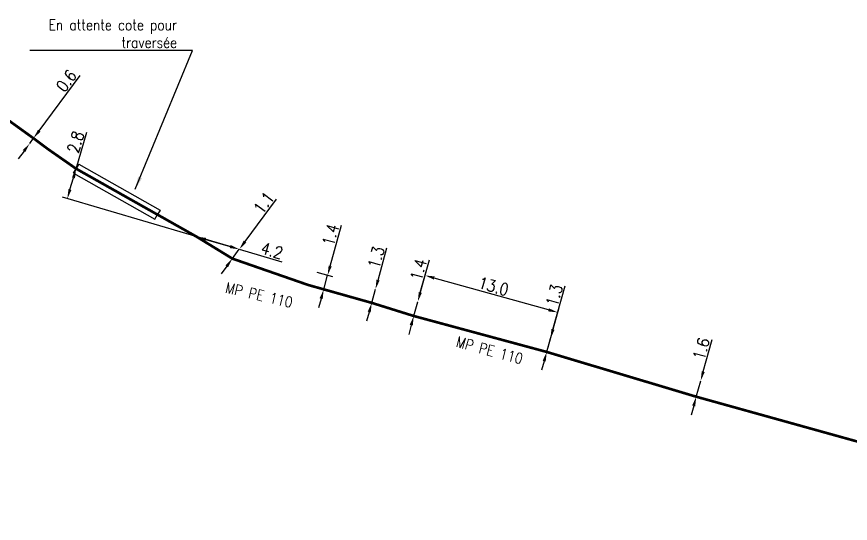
# Model space of a CAD drawing. Header units: millimetres. Extents: x 185000 to 186031, y 127990 to 129000.
# Drawn here: x 185430.1 to 185508.8, y 128206 to 128253.7 of the extents above; entities that cross this region are included whole.
import ezdxf
from ezdxf.enums import TextEntityAlignment as Align

# ---------------------------------------------------------------- set-up
doc = ezdxf.new("R2010")
doc.units = ezdxf.units.MM
doc.header["$PDMODE"] = 34
doc.layers.get('DEFPOINTS').update_dxf_attribs({"linetype": 'CONTINUOUS'})
doc.layers.add('G_120', color=4, linetype='CONTINUOUS')
doc.layers.add('G_400', color=7, linetype='CONTINUOUS')
doc.styles.get("Standard").update_dxf_attribs({"font": 'romans.shx', "width": 0.85})
doc.linetypes.add('G_TYPB_PE', pattern='A,5,-0.3,["o",Standard,S=1.5,R=0,X=0,Y=-0.5],-1.65', length=6.95)
doc.dimstyles.get("Standard").update_dxf_attribs({"dimtxt": 1.5, "dimasz": 1.2, "dimexe": 0.625, "dimexo": 0.625, "dimgap": 0.25, "dimtad": 1, "dimdec": 1, "dimzin": 0, "dimdsep": 46, "dimtxsty": 'Standard', "dimcen": -0.5, "dimadec": 0, "dimazin": 0, "dimtfac": 1, "dimtdec": 1, "dimtmove": 0, "dimatfit": 3, "dimfxl": 0, "dimtolj": 1, "dimtzin": 0, "dimarcsym": 0})

# ---------------------------------------------------------------- blocks, each defined once
blk = doc.blocks.new('*D188')
at = {"layer": 'DEFPOINTS', "color": 0, "linetype": 'Continuous', "transparency": 16777216}
for p in [(185457.929, 128229.792), (185459.409, 128229.358), (185457.556, 128228.443)]:
    blk.add_point(p, dxfattribs=at)
at = {"layer": 'G_120', "color": 0, "linetype": 'Continuous', "lineweight": -2, "transparency": 16777216}
for p, q in [((185459.649, 128230.225), (185460.713, 128234.073)), ((185458.379, 128229.66), (185459.859, 128229.226)), ((185459.036, 128228.008), (185459.409, 128229.358)), ((185458.006, 128228.311), (185459.486, 128227.876)), ((185458.796, 128227.141), (185458.557, 128226.273))]:
    blk.add_line(p, q, dxfattribs=at)
at = {"layer": 'G_120', "color": 0, "linetype": 'Continuous', "transparency": 16777216}
for points in [[(185459.504, 128230.265), (185459.794, 128230.185), (185459.409, 128229.358)], [(185458.652, 128227.181), (185458.941, 128227.101), (185459.036, 128228.008)]]:
    blk.add_solid(points, dxfattribs=at)
at = {"layer": 'G_120', "color": 0, "linetype": 'Continuous', "transparency": 16777216, "insert": (185459.685, 128233.171), "char_height": 1.125, "attachment_point": 5, "rotation": 74.5503}
blk.add_mtext('\\A1;1.4', dxfattribs=at)
blk = doc.blocks.new('*D189')
at = {"layer": 'DEFPOINTS', "color": 0, "linetype": 'Continuous', "transparency": 16777216}
for p in [(185451.073, 128231.805), (185451.073, 128231.805), (185450.418, 128230.922)]:
    blk.add_point(p, dxfattribs=at)
at = {"layer": 'G_120', "color": 0, "linetype": 'Continuous', "lineweight": -2, "transparency": 16777216}
for p, q in [((185451.609, 128232.528), (185454.578, 128236.533)), ((185450.418, 128230.922), (185451.073, 128231.805)), ((185449.882, 128230.199), (185449.346, 128229.476))]:
    blk.add_line(p, q, dxfattribs=at)
at = {"layer": 'G_120', "color": 0, "linetype": 'Continuous', "transparency": 16777216}
for points in [[(185451.489, 128232.618), (185451.73, 128232.439), (185451.073, 128231.805)], [(185449.762, 128230.288), (185450.003, 128230.109), (185450.418, 128230.922)]]:
    blk.add_solid(points, dxfattribs=at)
at = {"layer": 'G_120', "color": 0, "linetype": 'Continuous', "transparency": 16777216, "insert": (185453.389, 128236.189), "char_height": 1.125, "attachment_point": 5, "rotation": 53.45022}
blk.add_mtext('\\A1;1.1', dxfattribs=at)
blk = doc.blocks.new('*D190')
at = {"layer": 'DEFPOINTS', "color": 0, "linetype": 'Continuous', "transparency": 16777216}
for p in [(185463.927, 128228.031), (185463.927, 128228.031), (185463.573, 128226.749)]:
    blk.add_point(p, dxfattribs=at)
at = {"layer": 'G_120', "color": 0, "linetype": 'Continuous', "lineweight": -2, "transparency": 16777216}
for p, q in [((185464.167, 128228.899), (185465.004, 128231.927)), ((185463.573, 128226.749), (185463.927, 128228.031)), ((185463.333, 128225.882), (185463.093, 128225.014))]:
    blk.add_line(p, q, dxfattribs=at)
at = {"layer": 'G_120', "color": 0, "linetype": 'Continuous', "transparency": 16777216}
for points in [[(185464.022, 128228.939), (185464.311, 128228.859), (185463.927, 128228.031)], [(185463.188, 128225.922), (185463.477, 128225.842), (185463.573, 128226.749)]]:
    blk.add_solid(points, dxfattribs=at)
at = {"layer": 'G_120', "color": 0, "linetype": 'Continuous', "transparency": 16777216, "insert": (185463.982, 128231.047), "char_height": 1.125, "attachment_point": 5, "rotation": 74.5503}
blk.add_mtext('\\A1;1.3', dxfattribs=at)
blk = doc.blocks.new('*D191')
at = {"layer": 'DEFPOINTS', "color": 0, "linetype": 'Continuous', "transparency": 16777216}
for p in [(185467.917, 128226.86), (185467.917, 128226.86), (185467.542, 128225.511)]:
    blk.add_point(p, dxfattribs=at)
at = {"layer": 'G_120', "color": 0, "linetype": 'Continuous', "lineweight": -2, "transparency": 16777216}
for p, q in [((185468.159, 128227.727), (185469.014, 128230.797)), ((185467.542, 128225.511), (185467.917, 128226.86)), ((185467.3, 128224.644), (185467.059, 128223.777))]:
    blk.add_line(p, q, dxfattribs=at)
at = {"layer": 'G_120', "color": 0, "linetype": 'Continuous', "transparency": 16777216}
for points in [[(185468.014, 128227.767), (185468.303, 128227.687), (185467.917, 128226.86)], [(185467.156, 128224.684), (185467.445, 128224.604), (185467.542, 128225.511)]]:
    blk.add_solid(points, dxfattribs=at)
at = {"layer": 'G_120', "color": 0, "linetype": 'Continuous', "transparency": 16777216, "insert": (185467.984, 128229.897), "char_height": 1.125, "attachment_point": 5, "rotation": 74.44074}
blk.add_mtext('\\A1;1.4', dxfattribs=at)
blk = doc.blocks.new('*D192')
at = {"layer": 'DEFPOINTS', "color": 0, "linetype": 'Continuous', "transparency": 16777216}
for p in [(185468.607, 128229.337), (185467.917, 128226.86), (185480.092, 128222.12)]:
    blk.add_point(p, dxfattribs=at)
at = {"layer": 'G_120', "color": 0, "linetype": 'Continuous', "lineweight": -2, "transparency": 16777216}
for p, q in [((185468.043, 128227.311), (185468.733, 128229.788)), ((185480.264, 128226.091), (185469.474, 128229.095)), ((185480.218, 128222.572), (185481.256, 128226.301))]:
    blk.add_line(p, q, dxfattribs=at)
at = {"layer": 'G_120', "color": 0, "linetype": 'Continuous', "transparency": 16777216}
for points in [[(185469.514, 128229.24), (185469.434, 128228.951), (185468.607, 128229.337)], [(185480.304, 128226.236), (185480.223, 128225.947), (185481.131, 128225.85)]]:
    blk.add_solid(points, dxfattribs=at)
at = {"layer": 'G_120', "color": 0, "linetype": 'Continuous', "transparency": 16777216, "insert": (185475.07, 128228.316), "char_height": 1.125, "attachment_point": 5, "rotation": 344.44074}
blk.add_mtext('\\A1;13.0', dxfattribs=at)
blk = doc.blocks.new('*D193')
at = {"layer": 'DEFPOINTS', "color": 0, "linetype": 'Continuous', "transparency": 16777216}
for p in [(185480.441, 128223.373), (185480.441, 128223.373), (185480.092, 128222.12)]:
    blk.add_point(p, dxfattribs=at)
at = {"layer": 'G_120', "color": 0, "linetype": 'Continuous', "lineweight": -2, "transparency": 16777216}
for p, q in [((185480.682, 128224.24), (185481.826, 128228.346)), ((185480.092, 128222.12), (185480.441, 128223.373)), ((185479.851, 128221.253), (185479.609, 128220.386))]:
    blk.add_line(p, q, dxfattribs=at)
at = {"layer": 'G_120', "color": 0, "linetype": 'Continuous', "transparency": 16777216}
for points in [[(185480.538, 128224.28), (185480.827, 128224.199), (185480.441, 128223.373)], [(185479.706, 128221.294), (185479.995, 128221.213), (185480.092, 128222.12)]]:
    blk.add_solid(points, dxfattribs=at)
at = {"layer": 'G_120', "color": 0, "linetype": 'Continuous', "transparency": 16777216, "insert": (185480.803, 128227.468), "char_height": 1.125, "attachment_point": 5, "rotation": 74.44074}
blk.add_mtext('\\A1;1.3', dxfattribs=at)
blk = doc.blocks.new('*D194')
at = {"layer": 'DEFPOINTS', "color": 0, "linetype": 'Continuous', "transparency": 16777216}
for p in [(185447.043, 128232.989), (185451.073, 128231.805), (185451.073, 128231.805)]:
    blk.add_point(p, dxfattribs=at)
at = {"layer": 'G_120', "color": 0, "linetype": 'Continuous', "lineweight": -2, "transparency": 16777216}
for p, q in [((185447.907, 128232.735), (185450.209, 128232.059)), ((185451.073, 128231.805), (185455.082, 128230.628))]:
    blk.add_line(p, q, dxfattribs=at)
at = {"layer": 'G_120', "color": 0, "linetype": 'Continuous', "transparency": 16777216}
for points in [[(185447.949, 128232.879), (185447.864, 128232.591), (185447.043, 128232.989)], [(185450.252, 128232.203), (185450.167, 128231.915), (185451.073, 128231.805)]]:
    blk.add_solid(points, dxfattribs=at)
at = {"layer": 'G_120', "color": 0, "linetype": 'Continuous', "transparency": 16777216, "insert": (185454.153, 128231.683), "char_height": 1.125, "attachment_point": 5, "rotation": 343.63717}
blk.add_mtext('\\A1;4.2', dxfattribs=at)
blk = doc.blocks.new('*D195')
at = {"layer": 'DEFPOINTS', "color": 0, "transparency": 16777216}
for p in [(185435.665, 128239.404), (185434.834, 128236.573), (185451.073, 128231.805)]:
    blk.add_point(p, dxfattribs=at)
at = {"layer": 'G_400', "color": 0, "lineweight": -2, "transparency": 16777216}
for p, q in [((185435.665, 128239.404), (185436.674, 128242.84)), ((185435.088, 128237.437), (185435.412, 128238.541)), ((185450.623, 128231.937), (185434.384, 128236.705))]:
    blk.add_line(p, q, dxfattribs=at)
at = {"layer": 'G_400', "color": 0, "transparency": 16777216}
for points in [[(185435.268, 128238.583), (185435.556, 128238.499), (185435.665, 128239.404)], [(185434.944, 128237.479), (185435.231, 128237.395), (185434.834, 128236.573)]]:
    blk.add_solid(points, dxfattribs=at)
at = {"layer": 'G_400', "color": 0, "transparency": 16777216, "insert": (185435.619, 128241.91), "char_height": 1.125, "attachment_point": 5, "rotation": 73.63717}
blk.add_mtext('\\A1;2.8', dxfattribs=at)
blk = doc.blocks.new('*D196')
at = {"layer": 'DEFPOINTS', "color": 0, "linetype": 'Continuous', "transparency": 16777216}
for p in [(185431.286, 128241.788), (185431.286, 128241.788), (185431.645, 128242.27)]:
    blk.add_point(p, dxfattribs=at)
at = {"layer": 'G_120', "color": 0, "linetype": 'Continuous', "lineweight": -2, "transparency": 16777216}
for p, q in [((185432.182, 128242.992), (185436.061, 128248.2)), ((185431.286, 128241.788), (185431.645, 128242.27)), ((185430.749, 128241.067), (185430.211, 128240.345))]:
    blk.add_line(p, q, dxfattribs=at)
at = {"layer": 'G_120', "color": 0, "linetype": 'Continuous', "transparency": 16777216}
for points in [[(185432.062, 128243.081), (185432.303, 128242.902), (185431.645, 128242.27)], [(185430.629, 128241.156), (185430.869, 128240.977), (185431.286, 128241.788)]]:
    blk.add_solid(points, dxfattribs=at)
at = {"layer": 'G_120', "color": 0, "linetype": 'Continuous', "transparency": 16777216, "insert": (185434.749, 128247.694), "char_height": 1.125, "attachment_point": 5, "rotation": 53.32798}
blk.add_mtext('\\A1;0.6', dxfattribs=at)
blk = doc.blocks.new('*D424')
at = {"layer": 'DEFPOINTS', "color": 0, "linetype": 'Continuous', "transparency": 16777216}
for p in [(185494.626, 128219.401), (185494.626, 128219.401), (185494.206, 128217.898)]:
    blk.add_point(p, dxfattribs=at)
at = {"layer": 'G_120', "color": 0, "linetype": 'Continuous', "lineweight": -2, "transparency": 16777216}
for p, q in [((185494.868, 128220.268), (185495.712, 128223.294)), ((185494.206, 128217.898), (185494.626, 128219.401)), ((185493.965, 128217.031), (185493.723, 128216.164))]:
    blk.add_line(p, q, dxfattribs=at)
at = {"layer": 'G_120', "color": 0, "linetype": 'Continuous', "transparency": 16777216}
for points in [[(185494.723, 128220.308), (185495.012, 128220.227), (185494.626, 128219.401)], [(185493.82, 128217.072), (185494.109, 128216.991), (185494.206, 128217.898)]]:
    blk.add_solid(points, dxfattribs=at)
at = {"layer": 'G_120', "color": 0, "linetype": 'Continuous', "transparency": 16777216, "insert": (185494.689, 128222.416), "char_height": 1.125, "attachment_point": 5, "rotation": 74.40682}
blk.add_mtext('\\A1;1.6', dxfattribs=at)

msp = doc.modelspace()

# ---------------------------------------------------------------- linework, layer by layer
at = {"layer": 'G_120', "linetype": 'G_TYPB_PE', "ltscale": 0.5, "const_width": 0.25}
msp.add_lwpolyline([(185415.876, 128253.618), (185431.645, 128242.27), (185433.008, 128241.254), (185435.665, 128239.404), (185447.043, 128232.989), (185447.043, 128232.989), (185447.043, 128232.989), (185450.418, 128230.922), (185457.556, 128228.443), (185463.573, 128226.749), (185467.542, 128225.511), (185480.092, 128222.12), (185494.206, 128217.898), (185514.128, 128212.358), (185515.779, 128211.639), (185521.22, 128209.27), (185521.22, 128209.27), (185521.858, 128207.756), (185524.796, 128206.128), (185524.884, 128206.295)], dxfattribs=at)
at = {"layer": 'G_400', "color": 7, "linetype": 'CONTINUOUS'}
for p, q in [((185435.42, 128238.969), (185435.665, 128239.404)), ((185435.911, 128239.84), (185435.665, 128239.404)), ((185435.911, 128239.84), (185443.591, 128235.509)), ((185435.42, 128238.969), (185443.099, 128234.638)), ((185443.591, 128235.509), (185443.345, 128235.074)), ((185443.099, 128234.638), (185443.345, 128235.074))]:
    msp.add_line(p, q, dxfattribs=at)

# ---------------------------------------------------------------- texts
at = {"layer": 'G_120', "linetype": 'Continuous', "width": 0.85}
for rotation, p in [(347.02286, (185452.944, 128227.488)), (344.88147, (185474.694, 128222.276))]:
    msp.add_text('MP PE 110', height=1, rotation=rotation, dxfattribs=at).set_placement(p, align=Align.MIDDLE)
at = {"layer": 'G_120', "linetype": 'Continuous', "insert": (185445.192, 128252.134), "char_height": 1, "attachment_point": 6}
msp.add_mtext('En attente cote pour\\Ptraversée', dxfattribs=at)

# ---------------------------------------------------------------- dimensions: what is measured, and where the dimension line sits
at = {"layer": 'G_120', "linetype": 'Continuous'}
for base, p1, p2, angle, override, picture, middle in [((185431.286, 128241.788), (185431.645, 128242.27), (185431.286, 128241.788), 53.32798, {"dimscale": 0.75}, '*D196', (185435.35, 128247.246)), ((185451.073, 128231.805), (185450.418, 128230.922), (185451.073, 128231.805), 233.45022, {"dimscale": 0.75, "dimatfit": 0}, '*D189', (185453.991, 128235.742)), ((185459.409, 128229.358), (185457.556, 128228.443), (185457.929, 128229.792), 254.5503, {"dimscale": 0.75, "dimatfit": 0}, '*D188', (185460.408, 128232.971)), ((185451.073, 128231.805), (185447.043, 128232.989), (185451.073, 128231.805), 163.63717, {"dimscale": 0.75}, '*D194', (185453.941, 128230.963)), ((185463.927, 128228.031), (185463.573, 128226.749), (185463.927, 128228.031), 254.5503, {"dimscale": 0.75, "dimlfac": 1, "dimlunit": 2, "dimatfit": 0}, '*D190', (185464.705, 128230.847)), ((185467.917, 128226.86), (185467.542, 128225.511), (185467.917, 128226.86), 254.44074, {"dimscale": 0.75, "dimatfit": 0}, '*D191', (185468.707, 128229.696)), ((185480.441, 128223.373), (185480.092, 128222.12), (185480.441, 128223.373), 254.44074, {"dimscale": 0.75, "dimatfit": 0}, '*D193', (185481.525, 128227.267)), ((185494.626, 128219.401), (185494.206, 128217.898), (185494.626, 128219.401), 254.40682, {"dimscale": 0.75, "dimlfac": 1, "dimlunit": 2, "dimatfit": 0}, '*D424', (185495.411, 128222.214))]:
    dim = msp.add_linear_dim(base=base, p1=p1, p2=p2, angle=angle, dimstyle='Standard', override=override, dxfattribs=at)
    dim.commit()
    dim.dimension.update_dxf_attribs({"geometry": picture, "text_midpoint": middle, "dimtype": 160})
dim = msp.add_linear_dim(base=(185468.607, 128229.337), p1=(185480.092, 128222.12), p2=(185467.917, 128226.86), angle=344.44074, dimstyle='Standard', override={"dimscale": 0.75, "dimatfit": 0}, dxfattribs=at)
dim.commit()
dim.dimension.update_dxf_attribs({"geometry": '*D192', "text_midpoint": (185475.07, 128228.316)})
at = {"layer": 'G_400'}
dim = msp.add_linear_dim(base=(185434.834, 128236.573), p1=(185435.665, 128239.404), p2=(185451.073, 128231.805), angle=73.63717, text='2.8', dimstyle='Standard', override={"dimscale": 0.75}, dxfattribs=at)
dim.commit()
dim.dimension.update_dxf_attribs({"geometry": '*D195', "text_midpoint": (185436.339, 128241.699), "dimtype": 160})

# ---------------------------------------------------------------- leaders
at = {"layer": 'G_120', "linetype": 'Continuous', "annotation_type": 0, "has_hookline": 1, "hookline_direction": 1, "text_width": 13.883}
msp.add_leader([(185441.247, 128237.464), (185446.642, 128250.551), (185445.442, 128250.551)], dimstyle='Standard', dxfattribs=at)

doc.saveas('drawing.dxf')
